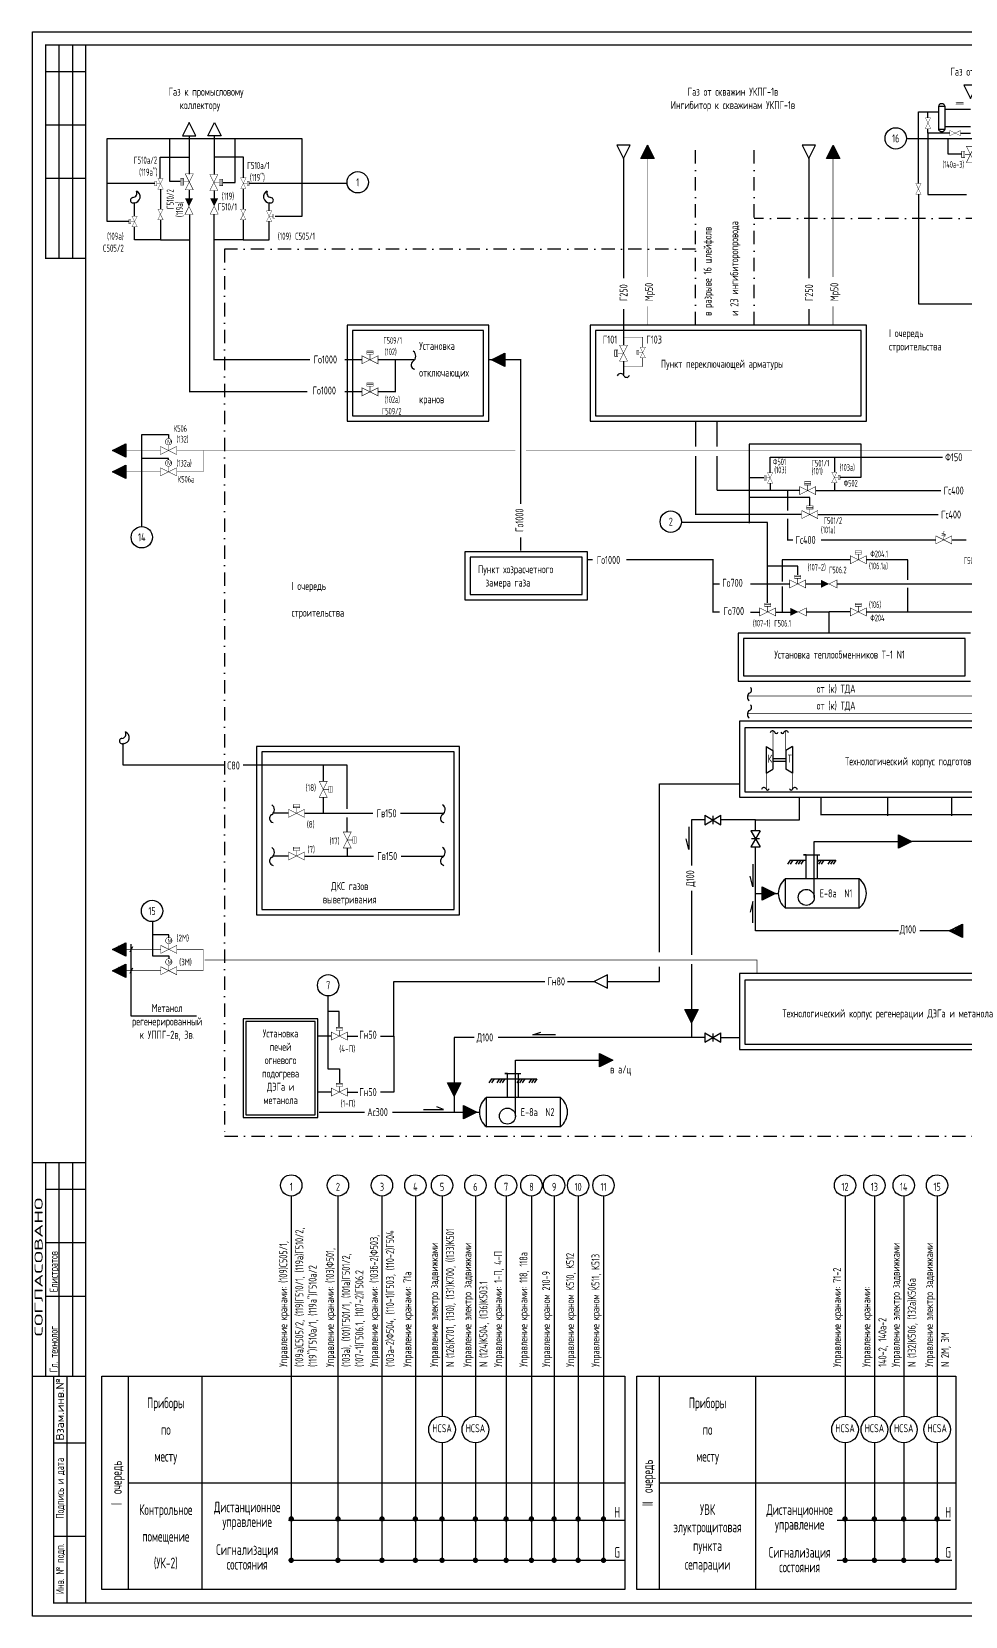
# Model space of a CAD drawing. Extents: x 0 to 1262, y 0 to 594.
# Drawn here: x 0 to 350, y 0 to 594 of the extents above; entities that cross this region are included whole.
import ezdxf
from ezdxf.enums import TextEntityAlignment as Align

# ---------------------------------------------------------------- set-up
doc = ezdxf.new("R2010")
doc.units = 0
doc.header["$LTSCALE"] = 10
doc.header["$MEASUREMENT"] = 0
doc.linetypes.add('DASHDOT', pattern=[1, 0.5, -0.25, 0, -0.25])
doc.layers.get('0').update_dxf_attribs({"linetype": 'CONTINUOUS'})
doc.layers.add('KIP', color=5, linetype='CONTINUOUS')
doc.styles.add('ESKD', font='eskd_u.shx', dxfattribs={"width": 0.8, "height": 3})

# ---------------------------------------------------------------- blocks, each defined once
blk = doc.blocks.new('STMPLH')
for p, q in [((-10, -80), (-10, 0)), ((-5, 0), (-5, -80))]:
    blk.add_line(p, q)
at = {"const_width": 0.5}
for points in [[(0, -80), (-15, -80), (-15, 0), (0, 0)], [(0, -10), (-15, -10)], [(-15, -30), (0, -30)], [(0, -50), (-15, -50)]]:
    blk.add_lwpolyline(points, dxfattribs=at)
blk = doc.blocks.new('A139')
at = {"color": 7}
for p, q in [((5, 0), (0, 2.5)), ((0, 2.5), (0, -2.5)), ((0, -2.5), (5, 0))]:
    blk.add_line(p, q, dxfattribs=at)
blk = doc.blocks.new('*X11')
at = {"color": 0}
for p, q in [((20, 57.12), (20.25, 57.37)), ((20, 56.59), (20.6, 57.2)), ((20, 56.06), (20.96, 57.02)), ((20, 55.53), (21.31, 56.84)), ((20, 55), (21.67, 56.67)), ((20, 54.47), (22.02, 56.49)), ((20, 53.94), (22.37, 56.31)), ((20, 53.41), (22.73, 56.14)), ((20, 52.88), (23.08, 55.96)), ((20.3, 52.65), (23.43, 55.78)), ((21.36, 53.18), (23.79, 55.61)), ((22.42, 53.71), (24.14, 55.43)), ((23.48, 54.24), (24.49, 55.25)), ((24.54, 54.77), (24.85, 55.08))]:
    blk.add_line(p, q, dxfattribs=at)
blk = doc.blocks.new('A142')
at = {"color": 7}
for p, q in [((0, 2.5), (5, 0)), ((0, -2.5), (0, 2.5)), ((5, 0), (0, -2.5))]:
    blk.add_line(p, q, dxfattribs=at)
blk.add_blockref('*X11', (-20, -55), dxfattribs=at)
blk = doc.blocks.new('A111')
for p, q in [((0, 1.75), (6, -1.75)), ((0, -1.75), (6, 1.75)), ((0, 1.75), (0, -1.75)), ((6, -1.75), (6, 1.75))]:
    blk.add_line(p, q)
blk = doc.blocks.new('A243')
for p, q in [((5, 10), (10, 7)), ((5, 10), (5, -10)), ((10, 7), (10, -7)), ((5, -10), (10, -7))]:
    blk.add_line(p, q)
blk = doc.blocks.new('b20_16')
at = {"const_width": 0.3}
blk.add_lwpolyline([(0, -2.5), (0, 2.5), (10, -2.5), (10, 2.5)], close=True, dxfattribs=at)
for points in [[(5, 0), (5, 3.5), (3, 3.5), (3, 5.5), (7, 5.5), (7, 3.5), (5, 3.5)], [(3, 4.5), (7, 4.5)]]:
    blk.add_lwpolyline(points, dxfattribs=at)
blk = doc.blocks.new('b10_16')
at = {"const_width": 0.3}
blk.add_lwpolyline([(5.04, -0.02), (0, 2.5), (0, -2.5), (5.07, 0.04)], dxfattribs=at)
blk.add_lwpolyline([(5.04, -0.02, 0.1, 5, 0), (10, -0.02, 5, 5, 0)], format="xyseb")
blk = doc.blocks.new('b21_16')
at = {"const_width": 0.3}
blk.add_lwpolyline([(0, -2.5), (0, 2.5), (10, -2.5), (10, 2.5)], close=True, dxfattribs=at)
blk.add_lwpolyline([(5, 3.5, -1), (5, 7.5, -1), (5, 3.5, -1)], format="xyb", dxfattribs=at)
blk.add_lwpolyline([(5, 0), (5, 3.5)], dxfattribs=at)
blk.add_text('M', height=2.5).set_placement((4.21, 4.24))
blk = doc.blocks.new('b1_16')
at = {"const_width": 0.3}
for points in [[(4.6, -0.2), (0, -2.5), (0, 2.5), (4.6, 0.2)], [(5.5, -0.2), (10, -2.5), (10, 2.5), (5.5, 0.2)]]:
    blk.add_lwpolyline(points, dxfattribs=at)
blk.add_lwpolyline([(5, -0.5, -0.974631), (5, 0.5, -1.026029), (5, -0.5, 1.665502)], format="xyb", dxfattribs=at)
blk = doc.blocks.new('b14_16')
at = {"const_width": 0.3}
blk.add_lwpolyline([(0, -2.5), (0, 2.5), (10, -2.5), (10, 2.5)], close=True, dxfattribs=at)
for points in [[(5, 0), (5, 2), (6, 2.5), (4, 3), (6, 3.5), (4, 4), (5.01, 4.25)], [(4.5, 5), (5.5, 5)], [(5.01, 4.23), (5, 5)]]:
    blk.add_lwpolyline(points, dxfattribs=at)
blk.add_lwpolyline([(7, 1.5, 0.08, 0.8, 0), (7, 3.5, 0.08, 0.08, 0), (7, 5.1, 0.08, 0.08, 0)], format="xyseb")

msp = doc.modelspace()

# ---------------------------------------------------------------- linework, layer by layer
at = {"linetype": 'Continuous'}
for p, q in [((0, 0), (0, 594)), ((0, 594), (1261.5, 594)), ((342, 566), (339.5, 566)), ((339.5, 566), (339.5, 557.5)), ((342, 557.5), (342, 566)), ((342, 565), (351.5, 565)), ((332, 537.08), (332, 564)), ((332, 564), (335.5, 564)), ((335.5, 561.76), (335.5, 564)), ((335.5, 564), (339.5, 564)), ((342, 558.5), (351.5, 558.5)), ((335.5, 556), (335.5, 557.5)), ((343.61, 556), (335.5, 556)), ((335.5, 556), (335.5, 533)), ((339.5, 557.5), (342, 557.5)), ((347.73, 556), (351.5, 556)), ((47.93, 539.1), (47.93, 547)), ((47.93, 547), (59, 547)), ((79.07, 547), (68, 547)), ((79.07, 539.16), (79.07, 547)), ((48, 535), (48, 527.5)), ((79, 535), (79, 527.5)), ((38.29, 524.85), (38.29, 530)), ((88.71, 526.86), (88.71, 530)), ((332, 533), (332, 492)), ((335.5, 533), (350, 533)), ((48, 523.5), (48, 516)), ((79, 523.5), (79, 516)), ((88.71, 516), (88.71, 522.92)), ((38.29, 516), (38.29, 520.82)), ((48, 516), (38.29, 516)), ((48, 516), (59, 516)), ((79, 516), (68, 516)), ((79, 516), (88.71, 516)), ((332, 492), (355, 492)), ((171, 484), (118, 484)), ((118, 484), (118, 448)), ((169, 482), (120, 482)), ((120, 482), (120, 450)), ((169, 450), (169, 482)), ((171, 448), (171, 484)), ((209, 484), (209, 448)), ((312.5, 484), (209, 484)), ((211, 482), (211, 450)), ((310.5, 482), (211, 482)), ((310.5, 450), (310.5, 482)), ((312.5, 448), (312.5, 484)), ((118, 448), (171, 448)), ((120, 450), (169, 450)), ((209, 448), (312.5, 448)), ((211, 450), (310.5, 450)), ((276.43, 428.69), (276.43, 434.5)), ((276.43, 434.5), (300.5, 434.5)), ((300.5, 434.5), (341, 434.5)), ((300.5, 434.5), (300.5, 428.92)), ((276.43, 424.73), (276.43, 422)), ((300.57, 424.73), (300.57, 422)), ((208, 399), (162, 399)), ((162, 399), (162, 381)), ((208, 381), (208, 399)), ((206, 397), (164, 397)), ((164, 397), (164, 383)), ((206, 383), (206, 397)), ((306.5, 396.07), (280.9, 396.07)), ((280.9, 396.07), (280.9, 387.94)), ((328, 396), (312.5, 396)), ((328, 388.5), (328, 396)), ((162, 381), (208, 381)), ((164, 383), (206, 383)), ((280.9, 385.98), (280.9, 376.33)), ((328, 376.57), (328, 385.5)), ((306.5, 376.5), (298.5, 376.5)), ((312.5, 376.57), (328, 376.57)), ((328, 376.5), (481, 376.5)), ((351.5, 368.5), (264.5, 368.5)), ((264.5, 368.5), (264.5, 350.5)), ((349.5, 366.5), (266.5, 366.5)), ((266.5, 366.5), (266.5, 352.5)), ((349.5, 352.5), (349.5, 366.5)), ((264.5, 350.5), (351.5, 350.5)), ((266.5, 352.5), (349.5, 352.5)), ((265, 335.5), (265, 307)), ((412.5, 335.5), (265, 335.5)), ((267, 333), (267, 309)), ((411, 333), (267, 333)), ((34, 319), (34, 327)), ((160, 326), (84, 326)), ((84, 326), (84, 263)), ((158, 324), (86, 324)), ((86, 324), (86, 265)), ((158, 265), (158, 324)), ((160, 263), (160, 326)), ((277.5, 321.5), (282.5, 321.5)), ((71.9, 319), (34, 319)), ((109, 319), (79.01, 319)), ((118, 319), (109, 319)), ((109, 319), (109, 313)), ((118, 302.63), (118, 319)), ((277.5, 320.5), (282.5, 320.5)), ((235, 249), (235, 312)), ((235, 312), (265, 312)), ((267, 309), (411, 309)), ((109, 307), (109, 301)), ((265, 307), (412.5, 307)), ((287.5, 298.5), (287.5, 307)), ((96, 301), (90, 301)), ((102, 301), (127.62, 301)), ((118, 294), (118, 299.41)), ((137.94, 301), (154, 301)), ((252, 298.5), (247, 298.5)), ((247, 298.5), (247, 281.5)), ((255, 300), (255, 297)), ((271, 298.5), (258, 298.5)), ((271, 294.5), (271, 298.5)), ((271, 298.5), (287.5, 298.5)), ((246, 287.5), (245, 291.5)), ((246, 296), (246, 287.5)), ((272.5, 291.5), (269.5, 291.5)), ((118, 288), (118, 285)), ((271, 271), (271, 288.5)), ((289, 285.5), (295, 285.5)), ((290, 285.5), (289, 285.5)), ((290, 276.5), (290, 285.5)), ((293, 290.5), (324.5, 290.5)), ((293, 269.5), (293, 290.5)), ((294, 285.5), (294, 276.5)), ((515.5, 290.5), (327.5, 290.5)), ((96, 285), (90, 285)), ((102, 285), (127.85, 285)), ((138.17, 285), (154, 285)), ((270, 282), (270, 273.5)), ((284, 283.5), (283, 282)), ((285, 283.5), (284, 282)), ((284, 283.5), (290, 283.5)), ((287, 283.5), (286, 282)), ((288, 283.5), (287, 282)), ((289, 283.5), (288, 282)), ((294.5, 283.5), (294, 282.75)), ((294, 283.5), (301, 283.5)), ((295.5, 283.5), (294.5, 282)), ((296.5, 283.5), (295.5, 282)), ((299, 283.5), (298, 282)), ((300, 283.5), (299, 282)), ((301, 283.5), (300, 282)), ((270, 273.5), (269, 277.5)), ((247, 272), (247, 248)), ((270, 268), (269, 264)), ((270, 260), (270, 268)), ((271, 257), (271, 271)), ((271, 271), (279.5, 271)), ((84, 263), (160, 263)), ((86, 265), (158, 265)), ((324.5, 257), (271, 257)), ((345.5, 257), (332.5, 257)), ((37.5, 251), (36.5, 249)), ((37, 225), (37, 252)), ((247, 244.5), (247, 217)), ((37.5, 243), (36.5, 241)), ((135.5, 217.5), (135.5, 238)), ((135.5, 238), (192, 238)), ((200.5, 238), (211, 238)), ((215.5, 238), (235, 238)), ((235, 238), (235, 243.5)), ((375.5, 241), (265, 241)), ((265, 241), (265, 212.5)), ((374, 238.5), (267, 238.5)), ((267, 238.5), (267, 214.5)), ((61.5, 225), (37, 225)), ((107, 224), (79, 224)), ((79, 224), (79, 187)), ((106, 223), (80, 223)), ((80, 223), (80, 188)), ((106, 188), (106, 223)), ((107, 187), (107, 224)), ((112, 217.5), (107, 217.5)), ((118, 217.5), (122, 217.5)), ((130.5, 217.5), (135.5, 217.5)), ((135.5, 217.5), (135.5, 196.5)), ((158, 217), (158, 189)), ((165.5, 217), (158, 217)), ((252, 217), (174.5, 217)), ((187.5, 218), (190.5, 219)), ((196, 218), (187.5, 218)), ((255, 218.5), (255, 215.5)), ((258, 217), (265, 217)), ((267, 214.5), (374, 214.5)), ((181, 187.5), (181, 208.5)), ((181, 208.5), (212.5, 208.5)), ((265, 212.5), (375.5, 212.5)), ((178, 203.5), (177, 203.5)), ((177, 203.5), (183, 203.5)), ((178, 194.5), (178, 203.5)), ((182, 203.5), (182, 194.5)), ((112, 196.5), (107, 196.5)), ((118, 196.5), (122, 196.5)), ((135.5, 196.5), (130.5, 196.5)), ((172, 201.5), (171, 200)), ((172, 201.5), (189, 201.5)), ((173, 201.5), (172, 200)), ((175, 201.5), (174, 200)), ((176, 201.5), (175, 200)), ((177, 201.5), (176, 200)), ((182.5, 201.5), (181.5, 200)), ((183.5, 201.5), (182.5, 200)), ((184.5, 201.5), (183.5, 200)), ((187, 201.5), (186, 200)), ((188, 201.5), (187, 200)), ((189, 201.5), (188, 200)), ((154, 190), (151.5, 191)), ((79, 187), (107, 187)), ((80, 188), (106, 188)), ((107.5, 189), (124.5, 189)), ((135, 189), (167.5, 189)), ((146.5, 190), (154, 190)), ((1261.5, 0), (0, 0))]:
    msp.add_line(p, q, dxfattribs=at)
at = {"linetype": 'DASHDOT'}
for p, q in [((248.5, 484), (248.5, 551.5)), ((270.5, 484), (270.5, 551.5)), ((627.5, 524), (270.5, 524)), ((72, 512.5), (72, 180)), ((248.5, 512.5), (72, 512.5)), ((72, 180), (627.5, 180))]:
    msp.add_line(p, q, dxfattribs=at)
for p, q in [((309.83, 276.5), (282.17, 276.5)), ((282.17, 265.5), (282.17, 276.5)), ((309.83, 265.5), (309.83, 276.5)), ((309.83, 265.5), (282.17, 265.5)), ((170.17, 183.5), (170.17, 194.5)), ((197.83, 194.5), (170.17, 194.5)), ((197.83, 183.5), (197.83, 194.5)), ((197.83, 183.5), (170.17, 183.5)), ((10, 90), (10, 170)), ((15, 170), (15, 90))]:
    msp.add_line(p, q)
at = {"linetype": 'Continuous'}
for points, const_width in [([(20, 5), (20, 589), (1256.5, 589), (1256.5, 5)], 0.5), ([(58.79, 555), (58.79, 540.5)], 0.5), ([(68.21, 555), (68.21, 540.5)], 0.5), ([(221.5, 501.5), (221.5, 546.5)], 0.5), ([(230.5, 502), (230.5, 546.5)], 0.2), ([(291, 501.5), (291, 546.5)], 0.5), ([(300, 502), (300, 546.5)], 0.2), ([(58.79, 534.7), (58.79, 531)], 0.5), ([(68.21, 534.5), (68.21, 531.5)], 0.5), ([(58.89, 525.5), (58.89, 459), (103, 459)], 0.5), ([(68.11, 525.53), (68.11, 471), (104, 471)], 0.5), ([(221.5, 476.5), (221.5, 490)], 0.5), ([(230.5, 484), (230.5, 491)], 0.2), ([(291, 484), (291, 490)], 0.5), ([(300, 484), (300, 491)], 0.2), ([(221.5, 479.5), (228.71, 479.5), (228.71, 475.68)], 0.2), ([(117, 471), (123.5, 471)], 0.5), ([(129.5, 471), (136, 471), (136, 459), (129.5, 459)], 0.5), ([(136, 471), (143, 471)], 0.5), ([(183, 437), (183, 471), (171, 471)], 0.5), ([(221.5, 465.5), (221.5, 470.52)], 0.5), ([(221.5, 468.5), (228.71, 468.5), (228.71, 471.77)], 0.2), ([(117, 459), (123.5, 459)], 0.5), ([(248.5, 438.5), (248.5, 448)], 0.5), ([(256.5, 438.5), (256.5, 448)], 0.5), ([(48, 437), (35, 437)], 0.2), ([(54.17, 437), (64, 437), (64, 429), (54.17, 429)], 0.2), ([(181, 437), (64, 437)], 0.2), ([(183, 417), (183, 437)], 0.5), ([(455, 437), (185, 437)], 0.2), ([(288.19, 413.07), (248.5, 413.07), (248.5, 435)], 0.5), ([(256.5, 422.07), (256.5, 435)], 0.5), ([(48, 429), (35, 429)], 0.2), ([(287.47, 422.07), (256.5, 422.07)], 0.5), ([(283, 414.5), (283, 422)], 0.5), ([(293.5, 422), (340.5, 422)], 0.5), ([(285, 403.5), (283, 403.5), (283, 411.5)], 0.5), ([(294.35, 413), (339.5, 413)], 0.5), ([(183, 399.5), (183, 404.5)], 0.5), ([(338.5, 403.5), (295.5, 403.5)], 0.5), ([(350, 403.5), (344.5, 403.5)], 0.5), ([(210, 396.07), (208, 396.07)], 0.5), ([(255.31, 396.07), (222.5, 396.07)], 0.5), ([(257.5, 376.48), (255, 376.48), (255, 396.07)], 0.5), ([(257.5, 386.91), (255, 386.91)], 0.5), ([(283.76, 386.91), (269, 386.91)], 0.5), ([(289.86, 387), (295.76, 387)], 0.5), ([(301.5, 387), (481, 387)], 0.5), ([(272.5, 376.4), (269, 376.4)], 0.5), ([(278.5, 376.33), (284, 376.33)], 0.5), ([(290.07, 376.5), (298.5, 376.5)], 0.5), ([(298.5, 376.5), (298.5, 368.5)], 0.5), ([(399.5, 345), (268, 345)], 0.2), ([(408.61, 338.5), (268, 338.5)], 0.2), ([(277.5, 324.5), (277.5, 332)], 0.2), ([(282.29, 324.5), (282.29, 332)], 0.2), ([(275, 316), (275, 310)], 0.2), ([(284.79, 316), (284.79, 310)], 0.2), ([(467, 300.5), (295.5, 300.5), (295.5, 307)], 0.5), ([(320.5, 300), (320.5, 307)], 0.5), ([(344.5, 300), (344.5, 307)], 0.5), ([(48.12, 250), (35, 250)], 0.2), ([(54.17, 250), (64, 250), (64, 242), (54.17, 242)], 0.2), ([(271.5, 241), (271.5, 246), (64.5, 246)], 0.2), ([(48.12, 242), (35, 242)], 0.2)]:
    msp.add_lwpolyline(points, dxfattribs=dict(at, const_width=const_width))
at = {"const_width": 0.5}
for points in [[(5, 90), (0, 90), (0, 170), (5, 170)], [(8, 90), (5, 90), (5, 170), (20, 170)], [(20, 160), (5, 160)], [(5, 140), (20, 140)], [(20, 120), (5, 120)], [(20, 5), (8, 5), (8, 90), (20, 90)], [(13, 5), (13, 90)], [(20, 65), (8, 65)], [(8, 30), (20, 30)], [(20, 5), (1256.5, 5)]]:
    msp.add_lwpolyline(points, dxfattribs=at)
at = {"linetype": 'Continuous'}
for centre in [(290, 269.5), (178, 187.5)]:
    msp.add_circle(centre, 3, dxfattribs=at)
for centre, radius, start, end in [((340.75, 565.69), 1.29, 14.09092, 165.90908), ((340.75, 557.89), 1.31, 197.32786, 342.67214), ((37.72, 530.83), 1.01, 94.13418, 304.08808), ((37.5, 533.49), 1.66, 275.1104, 27.69803), ((38.12, 532.14), 2.29, 269.34173, 68.05183), ((88.88, 532.14), 2.29, 111.94817, 270.65827), ((89.5, 533.49), 1.66, 152.30197, 264.8896), ((89.28, 530.83), 1.01, 235.91192, 85.86582), ((143.48, 469.09), 1.61, 121.5036, 260.49364), ((141.37, 472.38), 2.3, 303.63848, 53.87194), ((220.45, 464.47), 1.38, 22.13517, 157.86483), ((222.67, 465.48), 1.06, 207.54301, 348.72667), ((269.93, 344.65), 2, 136.55613, 228.49375), ((268.32, 347.19), 1.18, 277.37649, 53.48808), ((269.93, 338.15), 2, 136.55613, 228.49375), ((268.32, 340.69), 1.18, 277.37649, 53.48808), ((33.63, 328.1), 1.01, 94.13418, 304.08808), ((33.41, 330.75), 1.66, 275.1104, 27.69803), ((34.03, 329.4), 2.29, 269.34173, 68.05183), ((277.4, 331), 0.918, 30.35799, 172.27295), ((278.76, 331.53), 0.572, 187.09879, 352.90121), ((281.03, 331.53), 0.572, 187.09879, 352.90121), ((282.39, 331), 0.918, 7.72705, 149.64201), ((274.11, 309.77), 0.918, 30.35799, 172.27295), ((275.47, 310.31), 0.572, 187.09879, 352.90121), ((284.32, 310.31), 0.572, 187.09879, 352.90121), ((285.68, 309.77), 0.918, 7.72705, 149.64201), ((88.37, 302.38), 2.3, 303.63848, 53.87194), ((152.37, 302.38), 2.3, 303.63848, 53.87194), ((90.48, 299.09), 1.61, 121.5036, 260.49364), ((154.48, 299.09), 1.61, 121.5036, 260.49364), ((88.37, 286.38), 2.3, 303.63848, 53.87194), ((152.37, 286.38), 2.3, 303.63848, 53.87194), ((90.48, 283.09), 1.61, 121.5036, 260.49364), ((154.48, 283.09), 1.61, 121.5036, 260.49364)]:
    msp.add_arc(centre, radius, start, end, dxfattribs=at)
for centre, start, end in [((286.5, 271), 128.21321, 231.78679), ((305.5, 271), 308.21321, 51.78679), ((174.5, 189), 128.21321, 231.78679), ((193.5, 189), 308.21321, 51.78679)]:
    msp.add_arc(centre, 7, start, end)
at = {"layer": 'KIP', "linetype": 'Continuous'}
for p, q in [((28, 522.8), (28, 554)), ((28, 554), (101, 554)), ((51.5, 537.79), (51.5, 554)), ((76, 537.52), (76, 554)), ((101, 554), (101, 524.78)), ((327.5, 554), (343, 554)), ((343, 554), (343, 548.2)), ((343, 554), (354, 554)), ((343, 548.2), (348, 548.2)), ((45.83, 537.05), (28, 537.05)), ((55.45, 537.79), (51.5, 537.79)), ((71.34, 537.52), (76, 537.52)), ((81.29, 537.21), (117.93, 537.23)), ((36, 522.8), (28, 522.8)), ((101, 524.78), (90.95, 524.78)), ((41, 408.5), (41, 443)), ((41, 443), (51, 443)), ((51, 443), (51, 441.5)), ((51, 434), (41, 434)), ((51, 433.5), (51, 434)), ((291.27, 439.38), (268.55, 439.38)), ((268.55, 439.38), (268.55, 426.52)), ((310.5, 439.35), (291.17, 439.35)), ((310.5, 427), (310.5, 439.35)), ((274.18, 426.82), (268.55, 426.82)), ((268.55, 426.82), (268.55, 409.77)), ((302.68, 427), (310.5, 427)), ((291.27, 419.34), (268.55, 419.34)), ((291.27, 416.37), (291.27, 419.34)), ((275.43, 410.07), (243.14, 410.07)), ((275.43, 379.77), (275.43, 410.07)), ((286.79, 393.62), (275.43, 393.62)), ((286.79, 390.29), (286.79, 393.62)), ((45, 260.5), (45, 247.52)), ((51.14, 255.5), (45, 255.5)), ((51.14, 254.37), (51.14, 255.5)), ((45, 247.52), (51.14, 247.52)), ((51.14, 247.52), (51.14, 246.5)), ((110.71, 232.41), (110.71, 205.18)), ((114.99, 226.72), (110.71, 226.72)), ((114.99, 220.83), (114.99, 226.72)), ((110.71, 205.18), (115.08, 205.18)), ((115.08, 205.18), (115.08, 199.89)), ((97, 157.5), (97, 21)), ((114.5, 157.5), (114.5, 21)), ((131, 157.5), (131, 21)), ((143.5, 157.5), (143.5, 21)), ((153.5, 157.5), (153.5, 75)), ((166, 157.5), (166, 75)), ((177.5, 157.5), (177.5, 21)), ((187, 157.5), (187, 21)), ((195.5, 157.5), (195.5, 21)), ((204.5, 157.5), (204.5, 21)), ((214, 157.5), (214, 21)), ((304.5, 157.5), (304.5, 75)), ((315.5, 157.5), (315.5, 75)), ((326.5, 157.5), (326.5, 75)), ((339, 157.5), (339, 75)), ((26, 10), (26, 90)), ((26, 90), (222, 90)), ((36, 10), (36, 90)), ((63.5, 90), (63.5, 10)), ((222, 90), (222, 10)), ((226.5, 90), (346, 90)), ((226.5, 10), (226.5, 90)), ((235, 10), (235, 90)), ((271, 90), (271, 10)), ((346, 90), (346, 10)), ((153.5, 65), (153.5, 21)), ((166, 65), (166, 21)), ((304.5, 65), (304.5, 21)), ((315.5, 65), (315.5, 21)), ((326.5, 65), (326.5, 21)), ((339, 65), (339, 21)), ((36, 50), (222, 50)), ((235, 50), (346, 50)), ((96, 36), (222, 36)), ((301.5, 36), (344, 36)), ((96, 21), (222, 21)), ((301.5, 21), (344.5, 21)), ((222, 10), (26, 10)), ((346, 10), (226.5, 10))]:
    msp.add_line(p, q, dxfattribs=at)
at = {"layer": 'KIP', "linetype": 'Continuous', "const_width": 1}
for points in [[(96.5, 36.5, 1), (97.5, 36.5, 1)], [(114, 36.5, 1), (115, 36.5, 1)], [(130.5, 36.5, 1), (131.5, 36.5, 1)], [(143, 36.5, 1), (144, 36.5, 1)], [(153, 36.5, 1), (154, 36.5, 1)], [(165.5, 36.5, 1), (166.5, 36.5, 1)], [(177, 36.5, 1), (178, 36.5, 1)], [(186.5, 36.5, 1), (187.5, 36.5, 1)], [(195, 36.5, 1), (196, 36.5, 1)], [(204, 36.5, 1), (205, 36.5, 1)], [(213.5, 36.5, 1), (214.5, 36.5, 1)], [(304, 36.5, 1), (305, 36.5, 1)], [(315, 36.5, 1), (316, 36.5, 1)], [(326, 36.5, 1), (327, 36.5, 1)], [(338.5, 36.5, 1), (339.5, 36.5, 1)], [(96.5, 21, 1), (97.5, 21, 1)], [(114, 21, 1), (115, 21, 1)], [(130.5, 21, 1), (131.5, 21, 1)], [(143, 21, 1), (144, 21, 1)], [(153, 21, 1), (154, 21, 1)], [(165.5, 21, 1), (166.5, 21, 1)], [(177, 21, 1), (178, 21, 1)], [(186.5, 21, 1), (187.5, 21, 1)], [(195, 21, 1), (196, 21, 1)], [(204, 21, 1), (205, 21, 1)], [(213.5, 21, 1), (214.5, 21, 1)], [(304, 21, 1), (305, 21, 1)], [(315, 21, 1), (316, 21, 1)], [(326, 21, 1), (327, 21, 1)], [(338.5, 21, 1), (339.5, 21, 1)]]:
    msp.add_lwpolyline(points, format="xyb", close=True, dxfattribs=at)
at = {"layer": 'KIP', "linetype": 'Continuous'}
for centre, radius in [((323.5, 554), 4), ((121.92, 537.56), 4), ((239.22, 410.33), 4), ((41, 404.5), 4), ((44.84, 264.39), 4), ((110.83, 236.56), 4), ((97, 161.5), 4), ((114.5, 161.5), 4), ((131, 161.5), 4), ((143.5, 161.5), 4), ((153.5, 161.5), 4), ((166, 161.5), 4), ((177.5, 161.5), 4), ((187, 161.5), 4), ((195.5, 161.5), 4), ((204.5, 161.5), 4), ((214, 161.5), 4), ((304.5, 161.5), 4), ((315.5, 161.5), 4), ((326.5, 161.5), 4), ((339, 161.5), 4), ((153.5, 70), 5), ((166, 70), 5), ((304.5, 70), 5), ((315.5, 70), 5), ((326.5, 70), 5), ((339, 70), 5)]:
    msp.add_circle(centre, radius, dxfattribs=at)

# ---------------------------------------------------------------- block references
at = {"linetype": 'Continuous'}
for name, p in [('STMPLH', (20, 589)), ('A111', (252, 298.5)), ('A142', (324.5, 290.5)), ('A142', (273.5, 271)), ('A111', (252, 217)), ('A142', (212.5, 208.5)), ('A142', (161.5, 189))]:
    msp.add_blockref(name, p, dxfattribs=at)
for name, p, rotation in [('A139', (351.5, 574), 270), ('A139', (58.79, 555), 90), ('A139', (221.5, 551.5), 270), ('A142', (230.5, 546.5), 90), ('A139', (291, 551.5), 270), ('A142', (300, 546.5), 90), ('A142', (177, 471), 180), ('A142', (35, 437), 180), ('A142', (35, 429), 180), ('A111', (271, 294.5), 270), ('A142', (348.5, 257), 180), ('A142', (35, 250), 180), ('A142', (35, 242), 180), ('A139', (215.5, 238), 180), ('A142', (247, 227.5), 270), ('A142', (158, 200), 270)]:
    msp.add_blockref(name, p, dxfattribs=dict(at, rotation=rotation))
at = {"linetype": 'Continuous', "xscale": -1, "rotation": 270}
msp.add_blockref('A139', (68.21, 555), dxfattribs=at)
at = {"linetype": 'Continuous'}
for name, p, xscale, yscale, zscale, rotation in [('b1_16', (335.58, 557.75), 0.4, 0.4, 0.4, 90), ('b20_16', (351.5, 545), 0.6, 0.6, 0.6, 90), ('b20_16', (58.79, 534.7), 0.6, 0.6, 0.8, 90), ('b20_16', (68, 540.5), 0.6, 0.6, 0.8, 270), ('b20_16', (48, 535), 0.4, 0.4, 0.6, 90), ('b20_16', (79.07, 539.16), 0.4, 0.4, 0.6, 270), ('b1_16', (332.02, 533.09), 0.4, 0.4, 0.4, 90), ('b10_16', (58.67, 525.5), 0.6, 0.6, 0.8, 90), ('b10_16', (68.11, 525.59), 0.6, 0.6, 0.8, 90), ('b20_16', (38.29, 520.82), 0.4, 0.4, 0.4, 90), ('b1_16', (48, 523.5), 0.4, 0.4, 0.4, 90), ('b1_16', (79, 523.5), 0.4, 0.4, 0.4, 90), ('b20_16', (88.71, 526.86), 0.4, 0.4, 0.4, 270), ('b20_16', (221.5, 470.5), 0.6, 0.6, 0.8, 90), ('b20_16', (228.7, 471.77), 0.4, 0.4, 0.6, 90), ('b20_16', (276.43, 424.73), 0.4, 0.4, 0.4, 90), ('b20_16', (300.5, 428.92), 0.4, 0.4, 0.4, 270), ('b10_16', (301.5, 387), 0.6, 0.6, 0.6, 180), ('b10_16', (290, 376.5), 0.6, 0.6, 0.6, 180), ('b20_16', (109, 313), 0.6, 0.6, 0.6, 270), ('b20_16', (118, 294), 0.6, 0.6, 0.6, 270)]:
    msp.add_blockref(name, p, dxfattribs=dict(at, xscale=xscale, yscale=yscale, zscale=zscale, rotation=rotation))
for name, p, xscale, yscale, zscale in [('b1_16', (343.77, 555.97), 0.4, 0.4, 0.4), ('b20_16', (123.5, 471), 0.6, 0.6, 0.6), ('b20_16', (123.5, 459), 0.6, 0.6, 0.6), ('b21_16', (48, 437), 0.6, 0.6, 0.6), ('b21_16', (48, 429), 0.6, 0.6, 0.6), ('b20_16', (287.5, 422), 0.6, 0.6, 0.6), ('b20_16', (288.29, 413), 0.6, 0.6, 0.6), ('b14_16', (338.5, 403.5), 0.6, 0.6, 0.6), ('b20_16', (306.5, 396.07), 0.6, 0.6, 0.6), ('b20_16', (283.75, 387), 0.6, 0.6, 0.6), ('b20_16', (272.5, 376.5), 0.6, 0.6, 0.6), ('b20_16', (306.5, 376.5), 0.6, 0.6, 0.6), ('A243', (272.5, 321), 0.5, 0.5, 0.5), ('A243', (287.29, 321), -0.5, 0.5, 0.5), ('b20_16', (96, 301), 0.6, 0.6, 0.6), ('b20_16', (96, 285), 0.6, 0.6, 0.6), ('b21_16', (48.12, 250), 0.6, 0.6, 0.6), ('b21_16', (48.12, 242), 0.6, 0.6, 0.6), ('b20_16', (112, 217.5), 0.6, 0.6, 0.6), ('b20_16', (112, 196.5), 0.6, 0.6, 0.6)]:
    msp.add_blockref(name, p, dxfattribs=dict(at, xscale=xscale, yscale=yscale, zscale=zscale))

# ---------------------------------------------------------------- texts
at = {"linetype": 'Continuous', "style": 'ESKD'}
for s, height, width, p in [('Газ от УППГ-3в', 3, 0.8, (344, 577.5)), ('Газ к промысловому', 3, 0.8, (51, 570)), ('   коллектору', 3, 0.8, (51, 565)), ('Г510а/2', 2.7, 0.7, (38, 544.5)), ('(119а")', 2.7, 0.7, (40, 540)), ('Г510а/1', 2.7, 0.7, (80.5, 542.5)), ('(119")', 2.7, 0.7, (81.5, 538)), ('(140а-3)', 2.5, 0.7, (341, 543)), ('Г510/1', 2.7, 0.7, (69.5, 527)), ('(119)', 2.7, 0.7, (71, 531)), ('(109а)', 2.7, 0.7, (28, 516)), ('(109)', 2.7, 0.7, (92, 516)), ('С505/1', 2.7, 0.7, (98.5, 516)), ('С505/2', 2.7, 0.7, (26.5, 511.5)), ('I очередь', 3, 0.8, (321, 479.5)), ('Г509/1', 2.5, 0.7, (131.5, 477)), ('(102)', 2.5, 0.7, (132.07, 472.76)), ('Установка', 3, 0.8, (144.94, 474.71)), ('Г101', 3, 0.8, (213.75, 477.09)), ('Г103', 3, 0.8, (230.03, 477.09)), ('строительства', 3, 0.8, (321, 474.5)), ('Го1000', 3, 0.8, (105.4, 469.64)), ('Пункт переключающей арматуры', 3, 0.8, (235.5, 468)), ('отключающих', 3, 0.8, (144.94, 464.71)), ('Го1000', 3, 0.8, (105, 458)), ('(102а)', 2.5, 0.7, (132.07, 454.82)), ('Г509/2', 2.5, 0.7, (131, 450.5)), ('кранов', 3, 0.8, (144.94, 454.71)), ('К506', 2.5, 0.7, (53, 444)), ('(132)', 2.5, 0.7, (54, 440)), ('(132а)', 2.5, 0.7, (54, 431)), ('Ф501', 2.5, 0.7, (277.5, 431.5)), ('Ф150', 3, 0.8, (342, 433)), ('(103)', 2.5, 0.7, (278, 428.5)), ('(101)', 2.5, 0.7, (292, 428)), ('Г501/1', 2.5, 0.7, (292, 431)), ('(103а)', 2.5, 0.7, (302.5, 429.42)), ('К506а', 2.5, 0.7, (54.5, 425)), ('Ф502', 2.5, 0.7, (304, 423.5)), ('Гс400', 3, 0.8, (341.5, 420.5)), ('Г501/2', 2.5, 0.7, (296.5, 409.5)), ('Гс400', 3, 0.8, (340.5, 411.5)), ('Гс400', 3, 0.8, (286, 402)), ('(101а)', 2.5, 0.7, (295.5, 406)), ('Ф204.1', 2.5, 0.7, (314, 397)), ('Пункт хозрасчетного', 3, 0.8, (167, 391)), ('Го1000', 3, 0.8, (211.5, 394.5)), ('(107-2)', 2.5, 0.7, (290.5, 392)), ('Г506.2', 2.5, 0.7, (298.5, 391)), ('(106.1a)', 2.5, 0.7, (313.5, 392.5)), ('Г503', 2.5, 0.7, (349, 394.5)), ('I очередь', 3, 0.8, (97.15, 384.73)), ('  замера газа', 3, 0.8, (167, 386)), ('Го700', 3, 0.8, (258.5, 385.91)), ('(106)', 2.5, 0.7, (313.5, 378)), ('строительства', 3, 0.8, (97.15, 374.73)), ('Го700', 3, 0.8, (259, 375.33)), ('Ф204', 2.5, 0.7, (314, 373)), ('(107-1)', 2.5, 0.7, (270, 371)), ('Г506.1', 2.5, 0.7, (278, 371)), ('Установка теплообменников Т-1 N1', 3, 0.8, (278, 359)), ('от (к) ТДА', 3, 0.8, (293.86, 346.21)), ('от (к) ТДА', 3, 0.8, (293.86, 339.88)), ('К', 3, 0.8, (275.5, 320)), ('Т', 3, 0.8, (283, 320)), ('С80', 3, 0.8, (73.05, 317.43)), ('(18)', 2.5, 0.8, (102.4, 309.4)), ('(8)', 2.5, 0.8, (102.85, 295.63)), ('Гв150', 3, 0.8, (129, 299.53)), ('(17)', 2.5, 0.8, (111.34, 289.43)), ('(7)', 2.5, 0.8, (103.08, 286.22)), ('Гв150', 3, 0.8, (129.23, 283.47)), ('Е-8а  N1', 3, 0.8, (295, 269.5)), ('(2М)', 2.5, 0.8, (54, 253)), ('Д100', 3, 0.8, (325, 256)), ('(3М)', 2.5, 0.8, (55, 244)), ('Гн80', 3, 0.8, (193, 236.5)), ('(4-П)', 2.5, 0.8, (115, 211.5)), ('Гн50', 3, 0.8, (122.5, 216.5)), ('Д100', 3, 0.8, (166.5, 215.5)), ('в а/ц', 3, 0.8, (216.5, 203.5)), ('Гн50', 3, 0.8, (122.5, 195)), ('(1-П)', 2.5, 0.8, (115.5, 191)), ('Ас300', 3, 0.8, (125.5, 187.5)), ('Е-8а  N2', 3, 0.8, (183, 187.5))]:
    msp.add_text(s, height=height, dxfattribs=dict(at, width=width)).set_placement(p)
at = {"linetype": 'DASHDOT', "style": 'ESKD', "width": 0.8}
for s, p in [('Газ от скважин УКПГ-1в', (262.5, 570)), ('Ингибитор к скважинам УКПГ-1в', (262.5, 565))]:
    msp.add_text(s, height=3, dxfattribs=at).set_placement(p, align=Align.CENTER)
at = {"linetype": 'Continuous', "style": 'ESKD'}
for s, height, width, p in [('II', 3, 0.8, (349, 566.5)), ('Г510/2', 2.7, 0.7, (53, 527.5)), ('(119а)', 2.7, 0.7, (56.5, 524.5)), ('Г250', 3, 0.8, (223, 493)), ('Мр50', 3, 0.8, (232.5, 493)), ('Г250', 3, 0.8, (292.5, 493)), ('Мр50', 3, 0.8, (302, 493)), ('Го1000', 3, 0.8, (184, 406.5)), ('Д100', 3, 0.8, (248, 273.5)), ('Елистратов', 3, 0.75, (9.5, 121.5)), ('Гл. технолог', 3, 0.8, (9.5, 91.5))]:
    msp.add_text(s, height=height, rotation=90, dxfattribs=dict(at, width=width)).set_placement(p)
at = {"linetype": 'DASHDOT', "style": 'ESKD', "width": 0.8}
for s, p in [('и 23 ингибиторопровода', (264.5, 487.5)), ('в разрыве 16 шлейфолв', (254.5, 487.5))]:
    msp.add_text(s, height=3, rotation=90, dxfattribs=at).set_placement(p)
at = {"linetype": 'Continuous', "style": 'ESKD', "width": 0.8}
for s, p in [('Технологический корпус подготовки газа и извлечения конденсата', (352.5, 319)), ('ДКС газов', (118.91, 272.23)), ('выветривания', (118.91, 267.23)), ('Метанол', (50.5, 226.5)), ('Технологический корпус регенерации ДЭГа и метанола', (320.5, 224.5)), ('регенерированный', (50.5, 221.5)), ('Установка', (93, 217)), ('к УППГ-2в, 3в.', (50.5, 216.5)), ('печей', (93, 212)), ('огневого', (93, 207)), ('подогрева', (93, 202)), ('ДЭГа и', (93, 197)), ('метанола', (93, 192))]:
    msp.add_text(s, height=3, dxfattribs=at).set_placement(p, align=Align.CENTER)
at = {"style": 'ESKD'}
for s, width, p, p2 in [('СОГЛАСОВАНО', 2.048341, (3.83, 104.9), (3.83, 156.9)), ('Взам.инв.№', 1.110668, (11.82, 65.9), (11.82, 89.3))]:
    msp.add_text(s, height=3, rotation=90, dxfattribs=dict(at, width=width)).set_placement(p, p2, align=Align.FIT)
at = {"style": 'ESKD', "width": 0.8}
for s, p in [('Подпись и дата', (11.82, 48.01)), ('Инв. № подп.', (11.82, 17.8))]:
    msp.add_text(s, height=3, rotation=90, dxfattribs=at).set_placement(p, align=Align.CENTER)
at = {"layer": 'KIP', "linetype": 'Continuous', "style": 'ESKD', "width": 0.8}
for s, height, p in [('16', 3, (323.5, 552.5)), ('1', 3, (121.92, 536.06)), ('2', 3, (239.22, 408.83)), ('14', 3, (41, 403)), ('15', 3, (44.84, 262.89)), ('7', 3, (110.83, 235.06)), ('1', 3, (97, 159.5)), ('2', 3, (114.5, 159.5)), ('3', 3, (131, 159.5)), ('4', 3, (143.5, 159.5)), ('5', 3, (153.5, 159.5)), ('6', 3, (166, 159.5)), ('7', 3, (177.5, 159.5)), ('8', 3, (187, 159.5)), ('9', 3, (195.5, 159.5)), ('10', 3, (204.5, 159.5)), ('11', 3, (214, 159.5)), ('12', 3, (304.5, 159.5)), ('13', 3, (315.5, 159.5)), ('14', 3, (326.5, 159.5)), ('15', 3, (339, 159.5)), ('Приборы', 4, (50, 78)), ('Приборы', 4, (253, 78)), ('HCSA', 3, (153.5, 69)), ('HCSA', 3, (166, 69)), ('HCSA', 3, (304.5, 69)), ('HCSA', 3, (315.5, 69)), ('HCSA', 3, (326.5, 69)), ('HCSA', 3, (339, 69)), ('по', 4, (50, 68)), ('по', 4, (253, 68)), ('месту', 4, (50, 58)), ('месту', 4, (253, 58)), ('Контрольное', 4, (50, 38)), ('Дистанционное', 4, (80.5, 39)), ('УВК', 4, (253, 38)), ('Дистанционное', 4, (287.5, 38)), ('управление', 4, (80.5, 33.5)), ('помещение', 4, (50, 28)), ('элуктрощитовая', 4, (253, 31.5)), ('управление', 4, (287.5, 32.5)), ('Сигнализация', 4, (80.5, 23)), ('пункта', 4, (253, 24.5)), ('Сигнализация', 4, (287.5, 22)), ('(УК-2)', 4, (50, 18)), ('состояния', 4, (80.5, 17.5)), ('сепарации', 4, (253, 17.5)), ('состояния', 4, (287.5, 16.5))]:
    msp.add_text(s, height=height, dxfattribs=at).set_placement(p, align=Align.CENTER)
for s, p in [('(109а)С505/2, (119)Г510/1, (119а)Г510/2,', (101.5, 93.5)), ('(103а-2)Ф504, (110-1)Г503, (110-2)Г504', (135.5, 93.5)), ('N (126)К701, (130), (131)К700, ((133)К501', (158, 93.5)), ('Управление кранами: (109)С505/1,', (95.5, 93.5)), ('Управление кранами: (103)Ф501,', (113, 93.5)), ('Управление кранами: (103б-2)Ф503,', (129.5, 93.5)), ('Управление электро задвижками', (152, 93.5)), ('Управление электро задвижками', (164.5, 93.5)), ('Управление кранами: 1-П, 4-П', (176, 93.5)), ('Управление кранами: 118, 118а', (185.5, 93.5)), ('Управление электро задвижками', (325, 93.5)), ('Управление электро задвижками', (337.5, 93.5)), ('(119")Г510а/1, (119а")Г510а/2', (106.5, 93.5)), ('(103а), (101)Г501/1, (101а)Г501/2,', (119, 93.5)), ('(107-1)Г506.1, (107-2)Г506.2', (124, 93.5)), ('Управление краном К510, К512', (203, 93.5)), ('Управление краном К511, К513', (212.5, 93.5)), ('Управление кранами: 71-2', (303, 93.5)), ('Управление кранами: 71а', (142, 93.5)), ('N (124)К504, (136)К503.1', (170.5, 93.5)), ('Управление краном 210-9', (194, 93.5)), ('Управление кранами: ', (314, 93.5)), ('N (132)К506, (132а)К506а', (331, 93.5)), ('140-2, 140а-2', (320, 93.5)), ('N 2М, 3М', (343.5, 93.5))]:
    msp.add_text(s, height=3, rotation=90, dxfattribs=at).set_placement(p)
for s, p in [('I  очередь', (33.5, 50)), ('II  очередь', (232.5, 50))]:
    msp.add_text(s, height=4, rotation=90, dxfattribs=at).set_placement(p, align=Align.CENTER)
for s, p in [('H', (218, 37)), ('H', (342, 37)), ('G', (218, 22)), ('G', (342, 22))]:
    msp.add_text(s, height=4, dxfattribs=at).set_placement(p)

doc.saveas('drawing.dxf')
